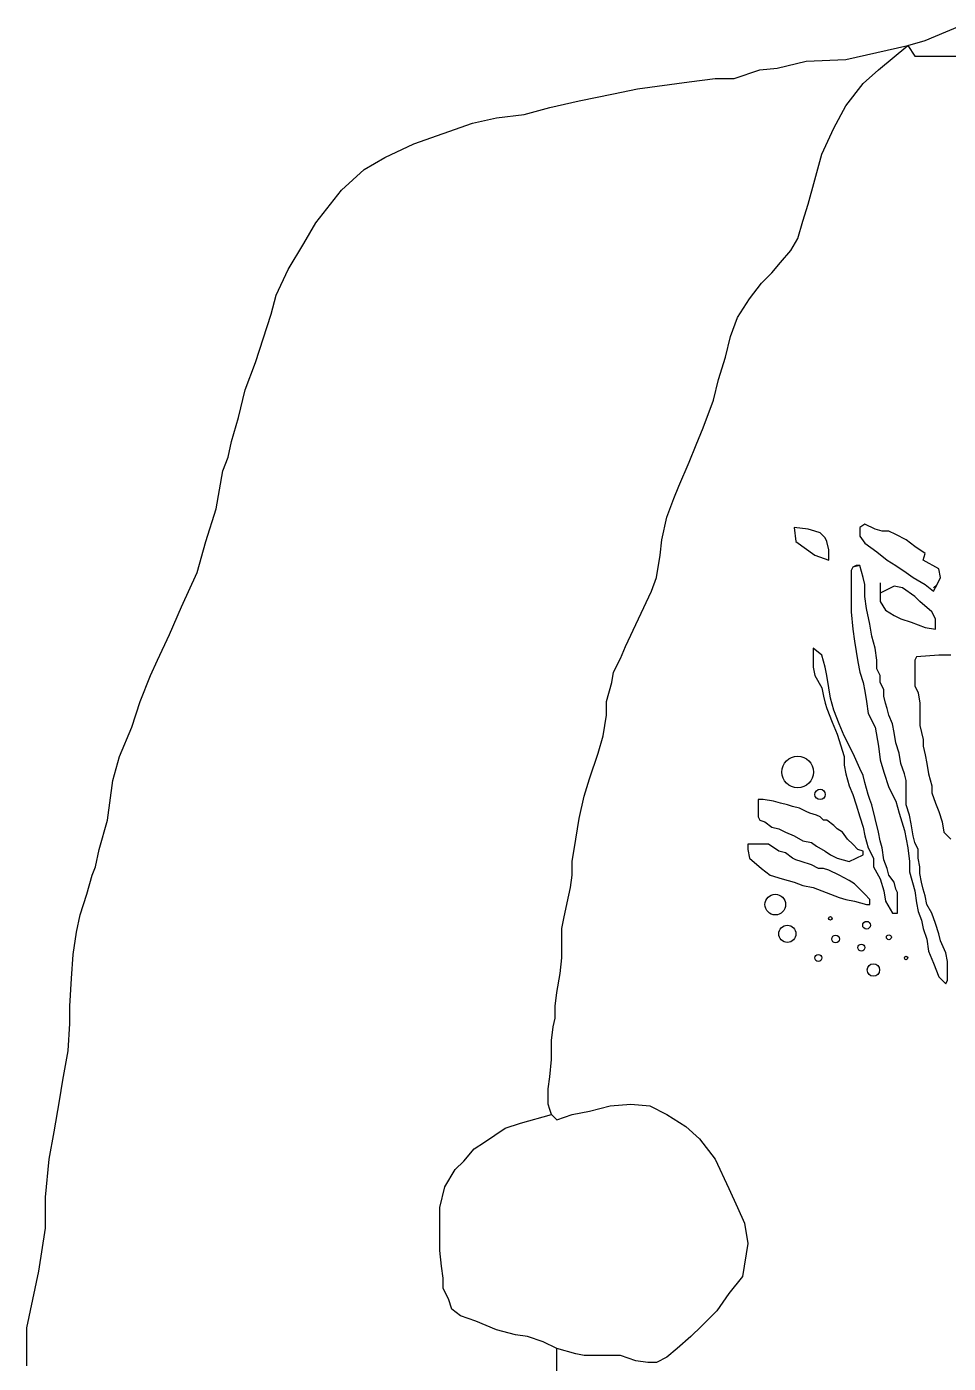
# Model space of a CAD drawing. Extents: x 4.2 to 15.4, y 2.6 to 16.
# Drawn here: x 7.163 to 9.389, y 12.463 to 15.69 of the extents above; entities that cross this region are included whole.
import ezdxf

# ---------------------------------------------------------------- set-up
doc = ezdxf.new("R2010")
doc.units = 0
doc.linetypes.add('HIDDEN', pattern=[0.375, 0.25, -0.125])
doc.layers.add('LAYER1', color=7, linetype='CONTINUOUS')

msp = doc.modelspace()

# ---------------------------------------------------------------- linework, layer by layer
at = {"layer": 'LAYER1', "color": 7, "linetype": 'CONTINUOUS'}
for points in [[(8.4309, 13.0639), (8.4267, 13.0764), (8.4226, 13.0888), (8.4226, 13.1013), (8.4226, 13.1262), (8.4267, 13.1553), (8.4309, 13.1969), (8.4309, 13.2218), (8.4309, 13.2426), (8.435, 13.2758), (8.4392, 13.2966), (8.4392, 13.3257), (8.4433, 13.3589), (8.4516, 13.4046), (8.4558, 13.442), (8.4558, 13.4711), (8.4558, 13.5127), (8.46, 13.5376), (8.4683, 13.575), (8.4766, 13.6124), (8.4807, 13.6415), (8.4807, 13.6747), (8.489, 13.7287), (8.4974, 13.7786), (8.5098, 13.8326), (8.5223, 13.8742), (8.5431, 13.9365), (8.5555, 13.978), (8.5638, 14.0279), (8.5638, 14.0611), (8.5763, 14.1069), (8.5805, 14.1318), (8.5971, 14.165), (8.6095, 14.1941), (8.6719, 14.3271), (8.6843, 14.3603), (8.6927, 14.4143), (8.6968, 14.4517), (8.7093, 14.5058), (8.7259, 14.5515), (8.7384, 14.5805), (8.7633, 14.6387), (8.7799, 14.6803), (8.7965, 14.7218), (8.8215, 14.7883), (8.8339, 14.8382), (8.8505, 14.8922), (8.863, 14.942), (8.8796, 14.9878), (8.9087, 15.0335), (8.9378, 15.0709), (8.9627, 15.0958), (8.9835, 15.1207), (9.0084, 15.1498), (9.0251, 15.1789), (9.0375, 15.2204), (9.05, 15.262), (9.0666, 15.3202), (9.0832, 15.3825), (9.1123, 15.4448), (9.1414, 15.4988), (9.183, 15.5529), (9.2204, 15.5861), (9.291, 15.6443), (9.3325, 15.6567), (9.3824, 15.6775), (9.4115, 15.69)], [(9.291, 15.6443), (9.3076, 15.6193), (9.3367, 15.6193), (9.3699, 15.6193), (9.4073, 15.6193)], [(8.4433, 12.4448), (8.4433, 12.478), (8.4433, 12.4988), (8.4101, 12.5154), (8.3727, 12.5279), (8.3436, 12.532), (8.2979, 12.5445), (8.248, 12.5653), (8.2106, 12.5777), (8.1899, 12.5944), (8.1816, 12.6193), (8.1691, 12.6442), (8.1691, 12.6692), (8.1649, 12.6982), (8.1608, 12.7356), (8.1608, 12.773), (8.1608, 12.8104), (8.1608, 12.8395), (8.1732, 12.8894), (8.1982, 12.9309), (8.219, 12.9517), (8.2439, 12.9808), (8.2688, 12.9974), (8.3187, 13.0307), (8.3561, 13.0431), (8.4309, 13.0639)]]:
    msp.add_lwpolyline(points, dxfattribs=at)
at = {"layer": 'LAYER1', "color": 7, "linetype": 'HIDDEN'}
for points in [[(7.1635, 12.4572), (7.1635, 12.5487), (7.1926, 12.6858), (7.2092, 12.7897), (7.2092, 12.8645), (7.2176, 12.9559), (7.23, 13.0224), (7.2425, 13.0971), (7.2508, 13.147), (7.2633, 13.2176), (7.2674, 13.2841), (7.2674, 13.3257), (7.2716, 13.3922), (7.2757, 13.4503), (7.284, 13.5044), (7.2924, 13.5459), (7.309, 13.5958), (7.3214, 13.6415), (7.3297, 13.6623), (7.3381, 13.7038), (7.3588, 13.7744), (7.3713, 13.87), (7.3879, 13.9282), (7.417, 13.9988), (7.4378, 14.0611), (7.4627, 14.1235), (7.4793, 14.1609), (7.5084, 14.2232), (7.5375, 14.2897), (7.5749, 14.3728), (7.5957, 14.4476), (7.6206, 14.5265), (7.6372, 14.6179), (7.6497, 14.6512), (7.658, 14.6886), (7.6746, 14.7468), (7.6912, 14.8132), (7.7162, 14.8797), (7.7536, 14.9961), (7.766, 15.0418), (7.7951, 15.1041), (7.8325, 15.1664), (7.8616, 15.2163), (7.9239, 15.2952), (7.978, 15.3451), (8.0278, 15.3742), (8.0985, 15.4074), (8.2397, 15.4573), (8.2979, 15.4698), (8.3644, 15.4781), (8.4267, 15.4947), (8.4974, 15.5113), (8.5805, 15.5279), (8.6386, 15.5404), (8.7633, 15.557), (8.8256, 15.5653), (8.8713, 15.5653), (8.9336, 15.5861), (8.9752, 15.5903), (9.0458, 15.6069), (9.1414, 15.611), (9.291, 15.6443)], [(8.4309, 13.0639), (8.4433, 13.0514), (8.4807, 13.0639), (8.5223, 13.0722), (8.5721, 13.0847), (8.622, 13.0888), (8.6677, 13.0847), (8.7093, 13.0639), (8.755, 13.0348), (8.7882, 13.0057), (8.8256, 12.9559), (8.8589, 12.8852), (8.8796, 12.8395), (8.8963, 12.8021), (8.9046, 12.7523), (8.8921, 12.6733), (8.8589, 12.6318), (8.8298, 12.5902), (8.7924, 12.5528), (8.7674, 12.5279), (8.7342, 12.4988), (8.7093, 12.478), (8.6843, 12.4656), (8.6636, 12.4656), (8.6345, 12.4697), (8.5971, 12.4822), (8.5514, 12.4822), (8.5098, 12.4822), (8.489, 12.4863), (8.4433, 12.4988)]]:
    msp.add_lwpolyline(points, dxfattribs=at)
at = {"layer": 'LAYER1', "color": 4, "linetype": 'CONTINUOUS'}
for points in [[(9.3533, 14.3354), (9.3616, 14.3437), (9.3699, 14.3603), (9.3658, 14.3811), (9.3284, 14.4019), (9.3325, 14.4185), (9.3076, 14.4351), (9.2868, 14.4517), (9.2619, 14.4642), (9.2453, 14.4725), (9.2287, 14.4725), (9.212, 14.4767), (9.1871, 14.4891), (9.1747, 14.4808), (9.1747, 14.46), (9.1871, 14.4434), (9.2162, 14.4226), (9.2411, 14.4019), (9.2619, 14.3894), (9.2868, 14.3728), (9.3035, 14.3603), (9.3325, 14.3437), (9.3533, 14.3271), (9.3616, 14.3437)], [(9.0999, 14.4019), (9.0999, 14.4143), (9.0999, 14.4268), (9.0957, 14.4476), (9.0915, 14.4559), (9.0791, 14.4684), (9.0666, 14.4725), (9.05, 14.4767), (9.0168, 14.4808), (9.0209, 14.4476), (9.0666, 14.4143), (9.0999, 14.4019)], [(9.1747, 14.3894), (9.1663, 14.3894), (9.158, 14.3853), (9.1539, 14.3769), (9.1539, 14.352), (9.1539, 14.3105), (9.1539, 14.2772), (9.158, 14.2357), (9.1622, 14.2066), (9.1663, 14.1816), (9.1705, 14.1567), (9.1747, 14.1318), (9.183, 14.1069), (9.1871, 14.0861), (9.1913, 14.0611), (9.1954, 14.0321), (9.212, 13.9988), (9.2204, 13.9531), (9.2245, 13.9199), (9.2328, 13.8908), (9.2453, 13.8534), (9.2619, 13.8201), (9.2702, 13.7911), (9.2827, 13.7495), (9.291, 13.708), (9.2951, 13.6747), (9.2951, 13.6498), (9.3076, 13.6041), (9.3118, 13.575), (9.3159, 13.5542), (9.3242, 13.5334), (9.3284, 13.5127), (9.3367, 13.4877), (9.3409, 13.4586), (9.3533, 13.4296), (9.3658, 13.3963), (9.3824, 13.3797), (9.3866, 13.388), (9.3866, 13.4088), (9.3866, 13.4337), (9.3824, 13.4545), (9.3699, 13.4836), (9.3658, 13.5002), (9.3575, 13.5251), (9.3492, 13.5501), (9.3367, 13.5708), (9.3325, 13.5916), (9.3284, 13.6082), (9.3242, 13.6249), (9.3201, 13.6456), (9.3201, 13.6623), (9.3159, 13.683), (9.3159, 13.7038), (9.3076, 13.7204), (9.3035, 13.737), (9.2993, 13.7661), (9.2951, 13.7869), (9.2868, 13.8118), (9.2868, 13.8326), (9.2868, 13.8492), (9.2868, 13.87), (9.2827, 13.8866), (9.2744, 13.9116), (9.2702, 13.9365), (9.2619, 13.9614), (9.2578, 13.9864), (9.2536, 14.0071), (9.2453, 14.0279), (9.2411, 14.0445), (9.237, 14.057), (9.2328, 14.0736), (9.2328, 14.0902), (9.2245, 14.1069), (9.2245, 14.1235), (9.2162, 14.1401), (9.2162, 14.1609), (9.212, 14.19), (9.2037, 14.219), (9.1996, 14.2481), (9.1913, 14.2855), (9.1871, 14.3146), (9.1871, 14.3437), (9.183, 14.3603), (9.1747, 14.3894), (9.158, 14.3853)], [(9.2245, 14.3479), (9.2245, 14.3229), (9.2245, 14.3022), (9.237, 14.2814), (9.2578, 14.2689), (9.2744, 14.2606), (9.2993, 14.2523), (9.3325, 14.2398), (9.3575, 14.2357), (9.3575, 14.2606), (9.3492, 14.2772), (9.3201, 14.3022), (9.3076, 14.3146), (9.2785, 14.3354), (9.2578, 14.3395), (9.2245, 14.3229)], [(9.0625, 14.19), (9.0625, 14.1692), (9.0625, 14.1443), (9.0666, 14.1235), (9.0832, 14.0944), (9.0874, 14.0736), (9.0915, 14.057), (9.0957, 14.0445), (9.1082, 14.0113), (9.1206, 13.9822), (9.1373, 13.9282), (9.1373, 13.9074), (9.1414, 13.8866), (9.1497, 13.8575), (9.158, 13.8368), (9.1663, 13.8118), (9.1747, 13.7827), (9.183, 13.7578), (9.1871, 13.737), (9.1954, 13.708), (9.2079, 13.683), (9.2079, 13.6623), (9.2245, 13.6332), (9.2328, 13.6041), (9.237, 13.5791), (9.2536, 13.5501), (9.2619, 13.5501), (9.2661, 13.5501), (9.2661, 13.5708), (9.2661, 13.5875), (9.2661, 13.5999), (9.2619, 13.6082), (9.2578, 13.6249), (9.2453, 13.6415), (9.2411, 13.6581), (9.2328, 13.6789), (9.2287, 13.708), (9.2245, 13.7246), (9.2204, 13.7454), (9.212, 13.7786), (9.2037, 13.8118), (9.1996, 13.8243), (9.1954, 13.8368), (9.1871, 13.8659), (9.183, 13.8825), (9.1747, 13.8991), (9.1622, 13.9282), (9.1539, 13.9448), (9.1373, 13.978), (9.1248, 14.0071), (9.1123, 14.0404), (9.104, 14.0695), (9.0999, 14.0944), (9.0957, 14.1235), (9.0915, 14.1443), (9.0832, 14.1733), (9.0625, 14.19)], [(9.183, 13.6913), (9.183, 13.6996), (9.1705, 13.7038), (9.158, 13.7163), (9.1456, 13.7287), (9.1331, 13.7454), (9.1206, 13.7537), (9.1123, 13.762), (9.0957, 13.7744), (9.0874, 13.7744), (9.0791, 13.7827), (9.0708, 13.7869), (9.0542, 13.7911), (9.0458, 13.7952), (9.0292, 13.8035), (9.0126, 13.8077), (9.0001, 13.8118), (8.9835, 13.816), (8.9669, 13.8201), (8.942, 13.8243), (8.9295, 13.8243), (8.9295, 13.816), (8.9295, 13.7952), (8.9295, 13.7827), (8.9336, 13.7744), (8.9461, 13.7703), (8.9627, 13.7578), (8.9794, 13.7537), (8.996, 13.7454), (9.0168, 13.737), (9.0375, 13.7246), (9.0583, 13.7204), (9.0708, 13.7121), (9.0915, 13.6996), (9.104, 13.6913), (9.1206, 13.683), (9.1497, 13.6747), (9.183, 13.6913)], [(8.9046, 13.7163), (8.9046, 13.7038), (8.9087, 13.683), (8.9378, 13.6581), (8.9586, 13.6415), (8.9877, 13.6332), (9.0168, 13.6249), (9.0375, 13.6165), (9.0625, 13.6124), (9.0832, 13.6041), (9.104, 13.5958), (9.1248, 13.5875), (9.1414, 13.5833), (9.1622, 13.5791), (9.1913, 13.5708), (9.1996, 13.5708), (9.1996, 13.5833), (9.1871, 13.5958), (9.1747, 13.6082), (9.1622, 13.6207), (9.1497, 13.629), (9.1248, 13.6415), (9.0999, 13.6539), (9.0874, 13.6581), (9.0749, 13.6581), (9.0583, 13.6664), (9.0334, 13.6747), (9.0209, 13.6789), (9.0126, 13.683), (8.996, 13.6955), (8.9794, 13.6996), (8.9544, 13.7163), (8.9046, 13.7163)]]:
    msp.add_lwpolyline(points, dxfattribs=at)
at = {"layer": 'LAYER1', "color": 1, "linetype": 'CONTINUOUS'}
for points in [[(9.3118, 14.1692), (9.3076, 14.1609), (9.3076, 14.1484), (9.3076, 14.111), (9.3076, 14.0985), (9.3159, 14.0819), (9.3201, 14.057), (9.3201, 14.0445), (9.3201, 14.0279), (9.3201, 14.003), (9.3284, 13.9697), (9.3284, 13.9531), (9.3325, 13.9323), (9.3367, 13.9116), (9.3409, 13.8866), (9.3492, 13.8575), (9.3492, 13.8409), (9.3575, 13.816), (9.3658, 13.7952), (9.3741, 13.7703), (9.3783, 13.7454), (9.3949, 13.7287)], [(9.3949, 14.1733), (9.3783, 14.1733), (9.3658, 14.1733), (9.3118, 14.1692)]]:
    msp.add_lwpolyline(points, dxfattribs=at)
for centre, radius in [((9.0251, 13.8908), 0.0383), ((9.0791, 13.8368), 0.0125), ((8.971, 13.5708), 0.0249), ((9.0001, 13.5002), 0.0208), ((9.104, 13.5376), 0.0042), ((9.1913, 13.521), 0.0093), ((9.1165, 13.4877), 0.0093), ((9.2453, 13.4919), 0.0059), ((9.1788, 13.467), 0.0083), ((9.0749, 13.442), 0.0083), ((9.2079, 13.4129), 0.015), ((9.2868, 13.442), 0.0042)]:
    msp.add_circle(centre, radius, dxfattribs=at)

doc.saveas('drawing.dxf')
